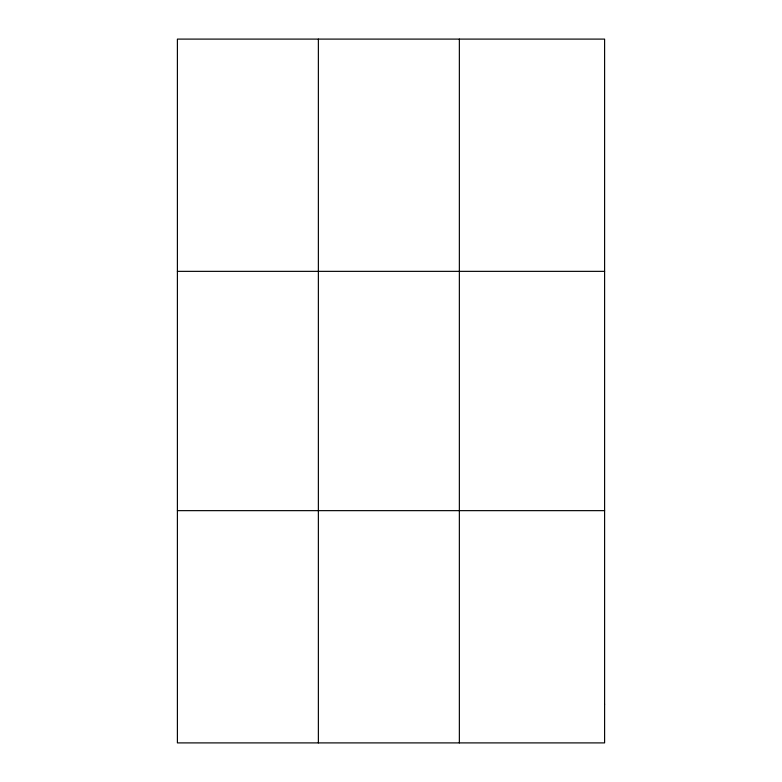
<?xml version="1.0" encoding="UTF-8"?>
<svg xmlns="http://www.w3.org/2000/svg" width="782" height="782" viewBox="0 0 782 782"><rect width="100%" height="100%" fill="white"/><g stroke="black" fill="none" stroke-linecap="round" stroke-linejoin="round"><path stroke-width="1.17" d="M318.372 742.9L318.372 39.1M459.357 742.9L459.357 39.1M177.397 271.354L604.603 271.354M177.397 510.646L604.603 510.646M604.603 704.191L604.603 742.9L177.397 742.9L177.397 39.1L604.603 39.1L604.603 704.191"/></g></svg>
